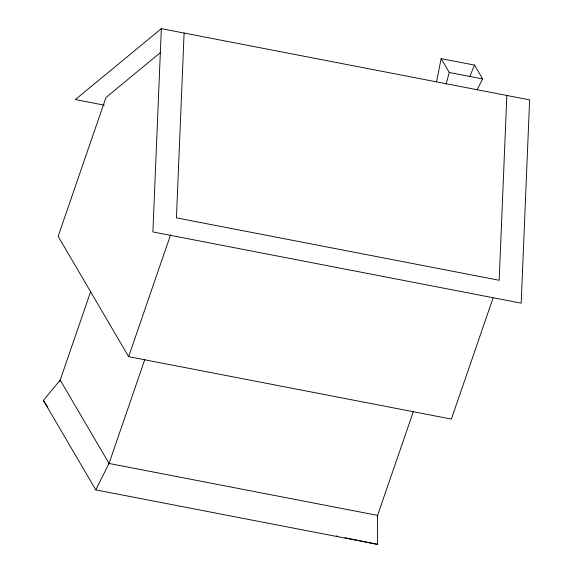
<?xml version="1.0" encoding="UTF-8"?>
<svg xmlns="http://www.w3.org/2000/svg" width="573" height="573" viewBox="0 0 573 573"><rect width="100%" height="100%" fill="white"/><g stroke="black" fill="none" stroke-linecap="round" stroke-linejoin="round"><path stroke-width="0.86" d="M377.449 544.35L377.6 515.385L109.035 463.457L60.201 380.078L43.376 400.405L95.784 489.886L377.449 544.35L345.025 537.76M161.335 28.65L152.891 231.95L521.186 303.16L529.624 99.867L161.335 28.65L75.357 99.566L104.365 105.174M184.105 33.055L176.434 217.869L499.176 280.276L506.847 95.462M436.54 81.81L441.146 58.639L474.53 65.093L482.638 78.938L476.994 89.99M446.059 84.303L449.253 72.477L441.146 58.639M59.635 381.718L90.77 291.285M493.052 298.053L451.381 419.078L128.638 356.671L170.604 234.794M108.705 464.402L144.84 359.457M377.27 516.337L413.405 411.385M469.731 76.646L474.53 65.093M95.784 489.886L109.035 463.457M160.798 52.279L105.948 97.517L58.152 236.327L128.638 356.671M449.253 72.477L482.638 78.938M336.265 535.984L338.013 536.342M43.376 400.405L47.774 407.152"/></g></svg>
